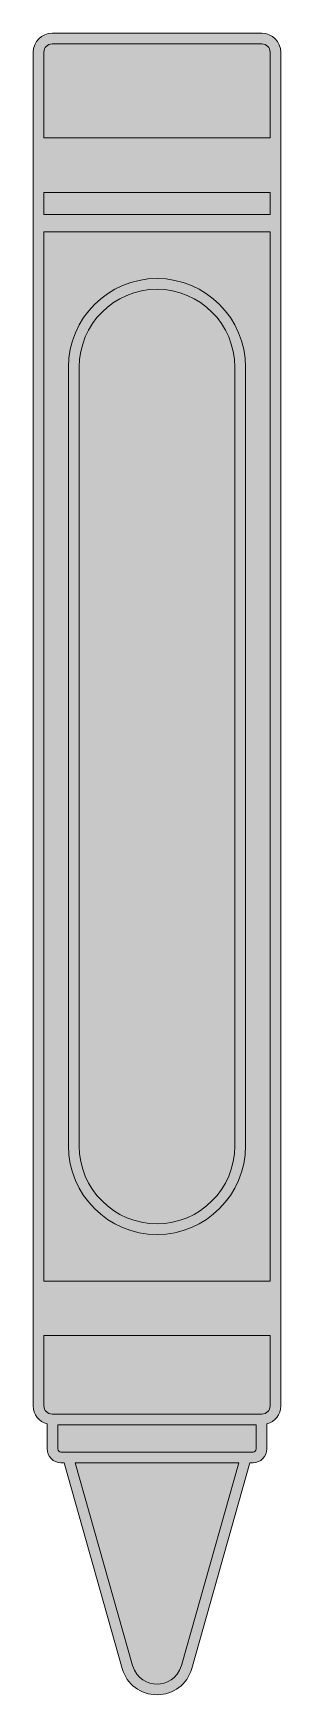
# Model space of a CAD drawing. Header units: inches. Extents: x 1.71 to 2.29, y -3.94 to -0.06.
import ezdxf

# ---------------------------------------------------------------- set-up
doc = ezdxf.new("R2010")
doc.units = ezdxf.units.IN
doc.header["$MEASUREMENT"] = 0
doc.layers.add('Crayon', color=7, linetype='Continuous', lineweight=0)

msp = doc.modelspace()

# ---------------------------------------------------------------- hatches: boundary and pattern name
at = {"layer": 'Crayon', "true_color": 0xf8e0c5, "transparency": 33554687}
h = msp.add_hatch(color=254, dxfattribs=at)
h.dxf.hatch_style = 2
edge = h.paths.add_edge_path()
edge.add_spline(control_points=[(2.2449, -0.0621), (2.2449, -0.0621), (1.7551, -0.0621), (1.7551, -0.0621), (1.7307, -0.0621), (1.7109, -0.0819), (1.7109, -0.1062), (1.7109, -0.1062), (1.7109, -3.2639), (1.7109, -3.2639), (1.7109, -3.2842), (1.7247, -3.3011), (1.7433, -3.3063), (1.7433, -3.3063), (1.7433, -3.3642), (1.7433, -3.3642), (1.7433, -3.3821), (1.7578, -3.3967), (1.7757, -3.3967), (1.7757, -3.3967), (1.7829, -3.3967), (1.7829, -3.3967), (1.7829, -3.3967), (1.919, -3.8767), (1.919, -3.8767), (1.9295, -3.9139), (1.9613, -3.9379), (2, -3.9379), (2.0387, -3.9379), (2.0705, -3.9139), (2.081, -3.8767), (2.081, -3.8767), (2.2171, -3.3967), (2.2171, -3.3967), (2.2171, -3.3967), (2.2243, -3.3967), (2.2243, -3.3967), (2.2422, -3.3967), (2.2567, -3.3821), (2.2567, -3.3642), (2.2567, -3.3642), (2.2567, -3.3063), (2.2567, -3.3063), (2.2753, -3.3011), (2.2891, -3.2842), (2.2891, -3.2639), (2.2891, -3.2639), (2.2891, -0.1062), (2.2891, -0.1062), (2.2891, -0.0819), (2.2693, -0.0621), (2.2449, -0.0621)], knot_values=[0, 0, 0, 0, 1, 1, 1, 2, 2, 2, 3, 3, 3, 4, 4, 4, 5, 5, 5, 6, 6, 6, 7, 7, 7, 8, 8, 8, 9, 9, 9, 10, 10, 10, 11, 11, 11, 12, 12, 12, 13, 13, 13, 14, 14, 14, 15, 15, 15, 16, 16, 16, 17, 17, 17, 17], degree=3, periodic=0)
at = {"layer": 'Crayon', "true_color": 0x333333, "transparency": 33554687}
h = msp.add_hatch(color=250, dxfattribs=at)
h.dxf.hatch_style = 2
edge = h.paths.add_edge_path()
edge.add_spline(control_points=[(1.8183, -0.841), (1.8183, -0.7408), (1.8998, -0.6593), (2, -0.6593), (2.1002, -0.6593), (2.1817, -0.7408), (2.1817, -0.841), (2.1817, -0.841), (2.1817, -2.6576), (2.1817, -2.6576), (2.1817, -2.7578), (2.1002, -2.8393), (2, -2.8393), (1.8998, -2.8393), (1.8183, -2.7578), (1.8183, -2.6576), (1.8183, -2.6576), (1.8183, -0.841), (1.8183, -0.841)], knot_values=[0, 0, 0, 0, 1, 1, 1, 2, 2, 2, 3, 3, 3, 4, 4, 4, 5, 5, 5, 6, 6, 6, 6], degree=3, periodic=0)
edge = h.paths.add_edge_path()
edge.add_spline(control_points=[(2, -2.8643), (2.114, -2.8643), (2.2067, -2.7716), (2.2067, -2.6576), (2.2067, -2.6576), (2.2067, -0.841), (2.2067, -0.841), (2.2067, -0.727), (2.114, -0.6343), (2, -0.6343), (1.886, -0.6343), (1.7933, -0.727), (1.7933, -0.841), (1.7933, -0.841), (1.7933, -2.6576), (1.7933, -2.6576), (1.7933, -2.7716), (1.886, -2.8643), (2, -2.8643)], knot_values=[0, 0, 0, 0, 1, 1, 1, 2, 2, 2, 3, 3, 3, 4, 4, 4, 5, 5, 5, 6, 6, 6, 6], degree=3, periodic=0)
edge = h.paths.add_edge_path()
edge.add_spline(control_points=[(2.2641, -0.3063), (2.2641, -0.3063), (1.7359, -0.3063), (1.7359, -0.3063), (1.7359, -0.3063), (1.7359, -0.1062), (1.7359, -0.1062), (1.7359, -0.0957), (1.7445, -0.0871), (1.7551, -0.0871), (1.7551, -0.0871), (2.2449, -0.0871), (2.2449, -0.0871), (2.2555, -0.0871), (2.2641, -0.0957), (2.2641, -0.1062), (2.2641, -0.1062), (2.2641, -0.3063), (2.2641, -0.3063)], knot_values=[0, 0, 0, 0, 1, 1, 1, 2, 2, 2, 3, 3, 3, 4, 4, 4, 5, 5, 5, 6, 6, 6, 6], degree=3, periodic=0)
edge = h.paths.add_edge_path()
edge.add_spline(control_points=[(2.2641, -0.4849), (2.2641, -0.4849), (1.7359, -0.4849), (1.7359, -0.4849), (1.7359, -0.4849), (1.7359, -0.4334), (1.7359, -0.4334), (1.7359, -0.4334), (2.2641, -0.4334), (2.2641, -0.4334), (2.2641, -0.4334), (2.2641, -0.4849), (2.2641, -0.4849)], knot_values=[0, 0, 0, 0, 1, 1, 1, 2, 2, 2, 3, 3, 3, 4, 4, 4, 4], degree=3, periodic=0)
edge = h.paths.add_edge_path()
edge.add_spline(control_points=[(2.2641, -2.9729), (2.2641, -2.9729), (1.7359, -2.9729), (1.7359, -2.9729), (1.7359, -2.9729), (1.7359, -0.5257), (1.7359, -0.5257), (1.7359, -0.5257), (2.2641, -0.5257), (2.2641, -0.5257), (2.2641, -0.5257), (2.2641, -2.9729), (2.2641, -2.9729)], knot_values=[0, 0, 0, 0, 1, 1, 1, 2, 2, 2, 3, 3, 3, 4, 4, 4, 4], degree=3, periodic=0)
edge = h.paths.add_edge_path()
edge.add_spline(control_points=[(2.2641, -3.2639), (2.2641, -3.2745), (2.2555, -3.2831), (2.2449, -3.2831), (2.2449, -3.2831), (1.7551, -3.2831), (1.7551, -3.2831), (1.7445, -3.2831), (1.7359, -3.2745), (1.7359, -3.2639), (1.7359, -3.2639), (1.7359, -3.1), (1.7359, -3.1), (1.7359, -3.1), (2.2641, -3.1), (2.2641, -3.1), (2.2641, -3.1), (2.2641, -3.2639), (2.2641, -3.2639)], knot_values=[0, 0, 0, 0, 1, 1, 1, 2, 2, 2, 3, 3, 3, 4, 4, 4, 5, 5, 5, 6, 6, 6, 6], degree=3, periodic=0)
edge = h.paths.add_edge_path()
edge.add_spline(control_points=[(2.2317, -3.3642), (2.2317, -3.3683), (2.2284, -3.3717), (2.2243, -3.3717), (2.2243, -3.3717), (1.7757, -3.3717), (1.7757, -3.3717), (1.7716, -3.3717), (1.7683, -3.3683), (1.7683, -3.3642), (1.7683, -3.3642), (1.7683, -3.3081), (1.7683, -3.3081), (1.7683, -3.3081), (2.2317, -3.3081), (2.2317, -3.3081), (2.2317, -3.3081), (2.2317, -3.3642), (2.2317, -3.3642)], knot_values=[0, 0, 0, 0, 1, 1, 1, 2, 2, 2, 3, 3, 3, 4, 4, 4, 5, 5, 5, 6, 6, 6, 6], degree=3, periodic=0)
edge = h.paths.add_edge_path()
edge.add_spline(control_points=[(2.057, -3.8698), (2.048, -3.9017), (2.0207, -3.9129), (2, -3.9129), (1.9793, -3.9129), (1.952, -3.9016), (1.943, -3.8698), (1.943, -3.8698), (1.8089, -3.3967), (1.8089, -3.3967), (1.8089, -3.3967), (2.1911, -3.3967), (2.1911, -3.3967), (2.1911, -3.3967), (2.057, -3.8698), (2.057, -3.8698)], knot_values=[0, 0, 0, 0, 1, 1, 1, 2, 2, 2, 3, 3, 3, 4, 4, 4, 5, 5, 5, 5], degree=3, periodic=0)
edge = h.paths.add_edge_path()
edge.add_spline(control_points=[(2.2449, -0.0621), (2.2449, -0.0621), (1.7551, -0.0621), (1.7551, -0.0621), (1.7307, -0.0621), (1.7109, -0.0819), (1.7109, -0.1062), (1.7109, -0.1062), (1.7109, -3.2639), (1.7109, -3.2639), (1.7109, -3.2842), (1.7247, -3.3011), (1.7433, -3.3063), (1.7433, -3.3063), (1.7433, -3.3642), (1.7433, -3.3642), (1.7433, -3.3821), (1.7578, -3.3967), (1.7757, -3.3967), (1.7757, -3.3967), (1.7829, -3.3967), (1.7829, -3.3967), (1.7829, -3.3967), (1.919, -3.8767), (1.919, -3.8767), (1.9295, -3.9139), (1.9613, -3.9379), (2, -3.9379), (2.0387, -3.9379), (2.0705, -3.9139), (2.081, -3.8767), (2.081, -3.8767), (2.2171, -3.3967), (2.2171, -3.3967), (2.2171, -3.3967), (2.2243, -3.3967), (2.2243, -3.3967), (2.2422, -3.3967), (2.2567, -3.3821), (2.2567, -3.3642), (2.2567, -3.3642), (2.2567, -3.3063), (2.2567, -3.3063), (2.2753, -3.3011), (2.2891, -3.2842), (2.2891, -3.2639), (2.2891, -3.2639), (2.2891, -0.1062), (2.2891, -0.1062), (2.2891, -0.0819), (2.2693, -0.0621), (2.2449, -0.0621)], knot_values=[0, 0, 0, 0, 1, 1, 1, 2, 2, 2, 3, 3, 3, 4, 4, 4, 5, 5, 5, 6, 6, 6, 7, 7, 7, 8, 8, 8, 9, 9, 9, 10, 10, 10, 11, 11, 11, 12, 12, 12, 13, 13, 13, 14, 14, 14, 15, 15, 15, 16, 16, 16, 17, 17, 17, 17], degree=3, periodic=0)

# ---------------------------------------------------------------- linework, layer by layer
at = {"layer": 'Crayon'}
for points, knots in [([(2.2449, -0.0621), (2.2449, -0.0621), (1.7551, -0.0621), (1.7551, -0.0621), (1.7307, -0.0621), (1.7109, -0.0819), (1.7109, -0.1062), (1.7109, -0.1062), (1.7109, -3.2639), (1.7109, -3.2639), (1.7109, -3.2842), (1.7247, -3.3011), (1.7433, -3.3063), (1.7433, -3.3063), (1.7433, -3.3642), (1.7433, -3.3642), (1.7433, -3.3821), (1.7578, -3.3967), (1.7757, -3.3967), (1.7757, -3.3967), (1.7829, -3.3967), (1.7829, -3.3967), (1.7829, -3.3967), (1.919, -3.8767), (1.919, -3.8767), (1.9295, -3.9139), (1.9613, -3.9379), (2, -3.9379), (2.0387, -3.9379), (2.0705, -3.9139), (2.081, -3.8767), (2.081, -3.8767), (2.2171, -3.3967), (2.2171, -3.3967), (2.2171, -3.3967), (2.2243, -3.3967), (2.2243, -3.3967), (2.2422, -3.3967), (2.2567, -3.3821), (2.2567, -3.3642), (2.2567, -3.3642), (2.2567, -3.3063), (2.2567, -3.3063), (2.2753, -3.3011), (2.2891, -3.2842), (2.2891, -3.2639), (2.2891, -3.2639), (2.2891, -0.1062), (2.2891, -0.1062), (2.2891, -0.0819), (2.2693, -0.0621), (2.2449, -0.0621)], [0, 0, 0, 0, 1, 1, 1, 2, 2, 2, 3, 3, 3, 4, 4, 4, 5, 5, 5, 6, 6, 6, 7, 7, 7, 8, 8, 8, 9, 9, 9, 10, 10, 10, 11, 11, 11, 12, 12, 12, 13, 13, 13, 14, 14, 14, 15, 15, 15, 16, 16, 16, 17, 17, 17, 17]), ([(2.2449, -0.0621), (2.2449, -0.0621), (1.7551, -0.0621), (1.7551, -0.0621), (1.7307, -0.0621), (1.7109, -0.0819), (1.7109, -0.1062), (1.7109, -0.1062), (1.7109, -3.2639), (1.7109, -3.2639), (1.7109, -3.2842), (1.7247, -3.3011), (1.7433, -3.3063), (1.7433, -3.3063), (1.7433, -3.3642), (1.7433, -3.3642), (1.7433, -3.3821), (1.7578, -3.3967), (1.7757, -3.3967), (1.7757, -3.3967), (1.7829, -3.3967), (1.7829, -3.3967), (1.7829, -3.3967), (1.919, -3.8767), (1.919, -3.8767), (1.9295, -3.9139), (1.9613, -3.9379), (2, -3.9379), (2.0387, -3.9379), (2.0705, -3.9139), (2.081, -3.8767), (2.081, -3.8767), (2.2171, -3.3967), (2.2171, -3.3967), (2.2171, -3.3967), (2.2243, -3.3967), (2.2243, -3.3967), (2.2422, -3.3967), (2.2567, -3.3821), (2.2567, -3.3642), (2.2567, -3.3642), (2.2567, -3.3063), (2.2567, -3.3063), (2.2753, -3.3011), (2.2891, -3.2842), (2.2891, -3.2639), (2.2891, -3.2639), (2.2891, -0.1062), (2.2891, -0.1062), (2.2891, -0.0819), (2.2693, -0.0621), (2.2449, -0.0621)], [0, 0, 0, 0, 1, 1, 1, 2, 2, 2, 3, 3, 3, 4, 4, 4, 5, 5, 5, 6, 6, 6, 7, 7, 7, 8, 8, 8, 9, 9, 9, 10, 10, 10, 11, 11, 11, 12, 12, 12, 13, 13, 13, 14, 14, 14, 15, 15, 15, 16, 16, 16, 17, 17, 17, 17]), ([(2.2641, -0.3063), (2.2641, -0.3063), (1.7359, -0.3063), (1.7359, -0.3063), (1.7359, -0.3063), (1.7359, -0.1062), (1.7359, -0.1062), (1.7359, -0.0957), (1.7445, -0.0871), (1.7551, -0.0871), (1.7551, -0.0871), (2.2449, -0.0871), (2.2449, -0.0871), (2.2555, -0.0871), (2.2641, -0.0957), (2.2641, -0.1062), (2.2641, -0.1062), (2.2641, -0.3063), (2.2641, -0.3063)], [0, 0, 0, 0, 1, 1, 1, 2, 2, 2, 3, 3, 3, 4, 4, 4, 5, 5, 5, 6, 6, 6, 6]), ([(2.2641, -0.4849), (2.2641, -0.4849), (1.7359, -0.4849), (1.7359, -0.4849), (1.7359, -0.4849), (1.7359, -0.4334), (1.7359, -0.4334), (1.7359, -0.4334), (2.2641, -0.4334), (2.2641, -0.4334), (2.2641, -0.4334), (2.2641, -0.4849), (2.2641, -0.4849)], [0, 0, 0, 0, 1, 1, 1, 2, 2, 2, 3, 3, 3, 4, 4, 4, 4]), ([(2.2641, -2.9729), (2.2641, -2.9729), (1.7359, -2.9729), (1.7359, -2.9729), (1.7359, -2.9729), (1.7359, -0.5257), (1.7359, -0.5257), (1.7359, -0.5257), (2.2641, -0.5257), (2.2641, -0.5257), (2.2641, -0.5257), (2.2641, -2.9729), (2.2641, -2.9729)], [0, 0, 0, 0, 1, 1, 1, 2, 2, 2, 3, 3, 3, 4, 4, 4, 4]), ([(2, -2.8643), (2.114, -2.8643), (2.2067, -2.7716), (2.2067, -2.6576), (2.2067, -2.6576), (2.2067, -0.841), (2.2067, -0.841), (2.2067, -0.727), (2.114, -0.6343), (2, -0.6343), (1.886, -0.6343), (1.7933, -0.727), (1.7933, -0.841), (1.7933, -0.841), (1.7933, -2.6576), (1.7933, -2.6576), (1.7933, -2.7716), (1.886, -2.8643), (2, -2.8643)], [0, 0, 0, 0, 1, 1, 1, 2, 2, 2, 3, 3, 3, 4, 4, 4, 5, 5, 5, 6, 6, 6, 6]), ([(1.8183, -0.841), (1.8183, -0.7408), (1.8998, -0.6593), (2, -0.6593), (2.1002, -0.6593), (2.1817, -0.7408), (2.1817, -0.841), (2.1817, -0.841), (2.1817, -2.6576), (2.1817, -2.6576), (2.1817, -2.7578), (2.1002, -2.8393), (2, -2.8393), (1.8998, -2.8393), (1.8183, -2.7578), (1.8183, -2.6576), (1.8183, -2.6576), (1.8183, -0.841), (1.8183, -0.841)], [0, 0, 0, 0, 1, 1, 1, 2, 2, 2, 3, 3, 3, 4, 4, 4, 5, 5, 5, 6, 6, 6, 6]), ([(2.2641, -3.2639), (2.2641, -3.2745), (2.2555, -3.2831), (2.2449, -3.2831), (2.2449, -3.2831), (1.7551, -3.2831), (1.7551, -3.2831), (1.7445, -3.2831), (1.7359, -3.2745), (1.7359, -3.2639), (1.7359, -3.2639), (1.7359, -3.1), (1.7359, -3.1), (1.7359, -3.1), (2.2641, -3.1), (2.2641, -3.1), (2.2641, -3.1), (2.2641, -3.2639), (2.2641, -3.2639)], [0, 0, 0, 0, 1, 1, 1, 2, 2, 2, 3, 3, 3, 4, 4, 4, 5, 5, 5, 6, 6, 6, 6]), ([(2.2317, -3.3642), (2.2317, -3.3683), (2.2284, -3.3717), (2.2243, -3.3717), (2.2243, -3.3717), (1.7757, -3.3717), (1.7757, -3.3717), (1.7716, -3.3717), (1.7683, -3.3683), (1.7683, -3.3642), (1.7683, -3.3642), (1.7683, -3.3081), (1.7683, -3.3081), (1.7683, -3.3081), (2.2317, -3.3081), (2.2317, -3.3081), (2.2317, -3.3081), (2.2317, -3.3642), (2.2317, -3.3642)], [0, 0, 0, 0, 1, 1, 1, 2, 2, 2, 3, 3, 3, 4, 4, 4, 5, 5, 5, 6, 6, 6, 6]), ([(2.057, -3.8698), (2.048, -3.9017), (2.0207, -3.9129), (2, -3.9129), (1.9793, -3.9129), (1.952, -3.9016), (1.943, -3.8698), (1.943, -3.8698), (1.8089, -3.3967), (1.8089, -3.3967), (1.8089, -3.3967), (2.1911, -3.3967), (2.1911, -3.3967), (2.1911, -3.3967), (2.057, -3.8698), (2.057, -3.8698)], [0, 0, 0, 0, 1, 1, 1, 2, 2, 2, 3, 3, 3, 4, 4, 4, 5, 5, 5, 5])]:
    msp.add_open_spline(points, degree=3, knots=knots, dxfattribs=at)

doc.saveas('drawing.dxf')
